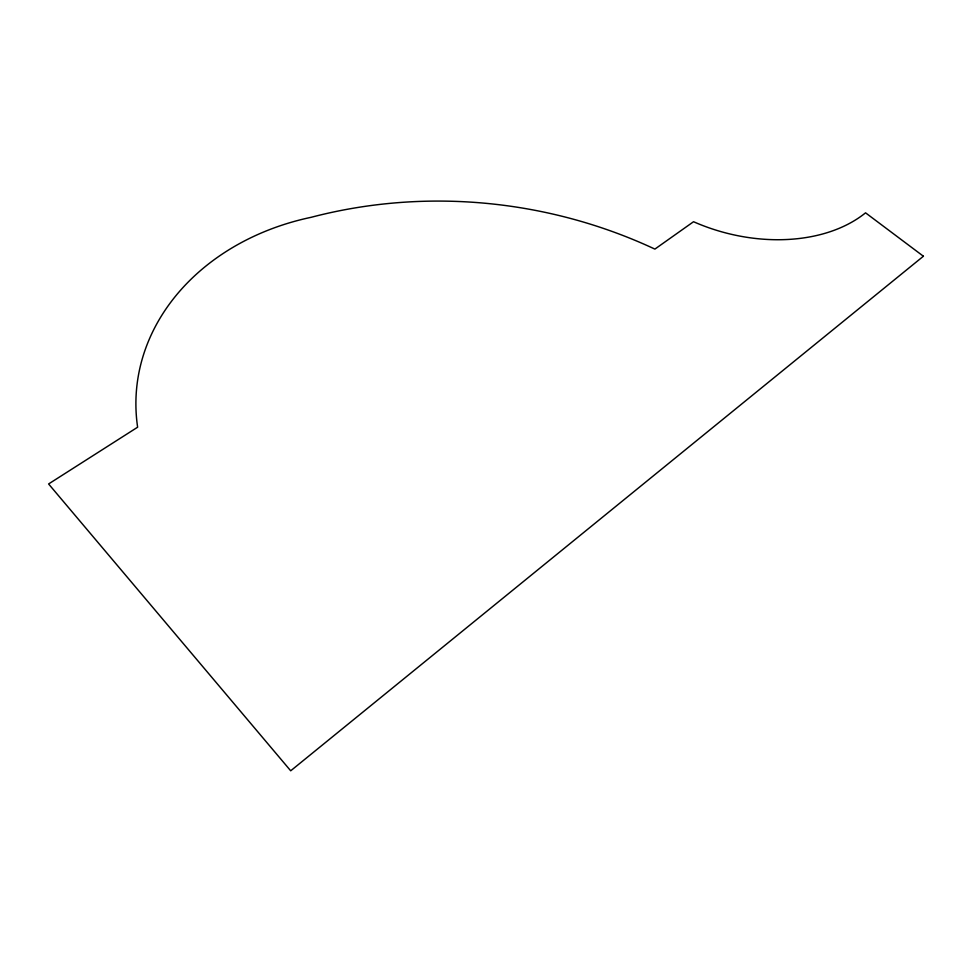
<?xml version="1.0" encoding="UTF-8"?>
<svg xmlns="http://www.w3.org/2000/svg" width="972" height="972" viewBox="0 0 972 972"><rect width="100%" height="100%" fill="white"/><g stroke="black" fill="none" stroke-linecap="round" stroke-linejoin="round"><path stroke-width="1.46" d="M923.4 256.231L290.701 770.796L48.6 483.959L137.623 427.206A236.305 194.643 1.7 0 1 311.113 217.315A463.304 416.466 8.9 0 1 654.885 249.099L693.546 221.725A147.1 100.651 15.2 0 0 865.554 212.832L923.4 256.231"/></g></svg>
